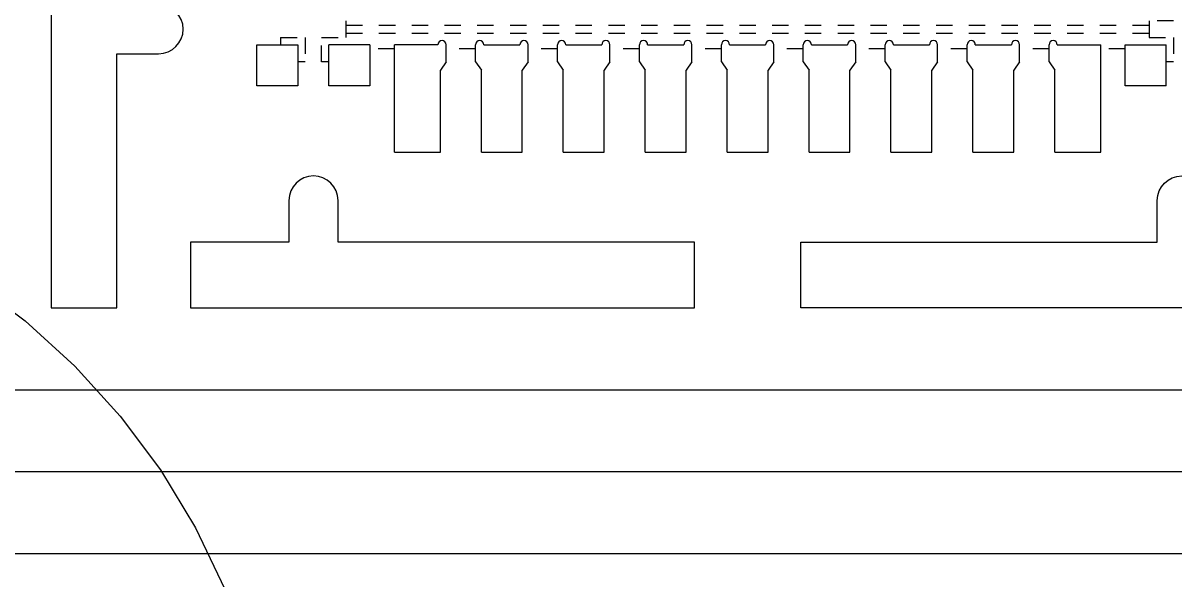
# Model space of a CAD drawing. Extents: x -6879 to 1236, y -1283 to -95.
# Drawn here: x -6789.49 to -6782.47, y -1140.72 to -1137.33 of the extents above; entities that cross this region are included whole.
import ezdxf

# ---------------------------------------------------------------- set-up
doc = ezdxf.new("R2010")
doc.units = 0
doc.header["$LTSCALE"] = 5
doc.header["$MEASUREMENT"] = 0
doc.header["$PDMODE"] = 3
for name, pattern in [('0', [0]), ('CENTER', [2, 1.25, -0.25, 0.25, -0.25]), ('HIDDEN', [0.375, 0.25, -0.125])]:
    doc.linetypes.add(name, pattern=pattern)
doc.layers.get('Defpoints').update_dxf_attribs({"linetype": 'CONTINUOUS'})
for name, color, linetype in [('1', 7, 'CONTINUOUS'), ('1D', 4, 'CONTINUOUS'), ('\\M+5B1EA\\M+5D7A2', 4, '0')]:
    doc.layers.add(name, color=color, linetype=linetype)
doc.styles.add('\\M+5CBCE\\M+5CCE5', font='SimSun.ttf')
doc.styles.add('SIMPLEX', font='SIMPLEX')
doc.dimstyles.get("Standard").update_dxf_attribs({"dimscale": 0.12, "dimtxt": 1, "dimasz": 1, "dimexe": 0.3, "dimexo": 0.3, "dimgap": 0.3, "dimtad": 0, "dimdec": 3, "dimzin": 0, "dimdsep": 46, "dimtxsty": 'SIMPLEX', "dimcen": 0.5, "dimclrd": 256, "dimclre": 256, "dimclrt": 256, "dimadec": 0, "dimazin": 0, "dimtfac": 1, "dimtdec": 3, "dimtofl": 0, "dimtmove": 0, "dimatfit": 0, "dimfxl": 0, "dimtolj": 1, "dimtzin": 0, "dimlwd": -1, "dimlwe": -1, "dimarcsym": 0})

# ---------------------------------------------------------------- blocks, each defined once
blk = doc.blocks.new('*D62')
at = {"layer": '\\M+5B1EA\\M+5D7A2', "linetype": 'Continuous', "lineweight": 5}
for p, q in [((-6790.8189, -1140.5995), (-6790.8189, -1149.5968)), ((-6790.8189, -1149.5968), (-6789.361, -1149.8368)), ((-6789.361, -1149.8368), (-6789.361, -1150.0768))]:
    blk.add_line(p, q, dxfattribs=at)
at = {"layer": 'Defpoints', "color": 0}
for p in [(-6756.0689, -1068.0755), (-6790.8189, -1140.5635), (-6789.361, -1150.0768)]:
    blk.add_point(p, dxfattribs=at)
at = {"layer": '\\M+5B1EA\\M+5D7A2', "lineweight": 5, "insert": (-6789.361, -1152.0972), "char_height": 0.96, "attachment_point": 5, "rotation": 90, "style": '\\M+5CBCE\\M+5CCE5'}
blk.add_mtext('\\A1;34.750', dxfattribs=at)

msp = doc.modelspace()

# ---------------------------------------------------------------- linework, layer by layer
at = {"layer": '1', "lineweight": 5}
for p, q in [((-6789.3189, -1135.0385, -0.0291), (-6789.3189, -1139.0635, -0.0291)), ((-6787.6239, -1137.7085, -0.0291), (-6787.6239, -1137.4585, -0.0291)), ((-6787.3739, -1137.4585, -0.0291), (-6787.6239, -1137.4585, -0.0291)), ((-6787.2239, -1138.1135, -0.0291), (-6787.2239, -1137.4585, -0.0291)), ((-6786.9589, -1137.4585, -0.0291), (-6787.2239, -1137.4585, -0.0291)), ((-6786.9089, -1137.5635, -0.0291), (-6786.9089, -1137.4585, -0.0291)), ((-6786.7289, -1137.5635, -0.0291), (-6786.7289, -1137.4585, -0.0291)), ((-6786.6789, -1137.4585, -0.0291), (-6786.4589, -1137.4585, -0.0291)), ((-6786.4089, -1137.5635, -0.0291), (-6786.4089, -1137.4585, -0.0291)), ((-6786.2289, -1137.5635, -0.0291), (-6786.2289, -1137.4585, -0.0291)), ((-6786.1789, -1137.4585, -0.0291), (-6785.9589, -1137.4585, -0.0291)), ((-6785.9089, -1137.5635, -0.0291), (-6785.9089, -1137.4585, -0.0291)), ((-6785.7289, -1137.5635, -0.0291), (-6785.7289, -1137.4585, -0.0291)), ((-6785.6789, -1137.4585, -0.0291), (-6785.4589, -1137.4585, -0.0291)), ((-6785.4089, -1137.5635, -0.0291), (-6785.4089, -1137.4585, -0.0291)), ((-6785.2289, -1137.5635, -0.0291), (-6785.2289, -1137.4585, -0.0291)), ((-6785.1789, -1137.4585, -0.0291), (-6784.9589, -1137.4585, -0.0291)), ((-6784.9089, -1137.5635, -0.0291), (-6784.9089, -1137.4585, -0.0291)), ((-6784.7289, -1137.5635, -0.0291), (-6784.7289, -1137.4585, -0.0291)), ((-6784.6789, -1137.4585, -0.0291), (-6784.4589, -1137.4585, -0.0291)), ((-6784.4089, -1137.5635, -0.0291), (-6784.4089, -1137.4585, -0.0291)), ((-6784.2289, -1137.5635, -0.0291), (-6784.2289, -1137.4585, -0.0291)), ((-6784.1789, -1137.4585, -0.0291), (-6783.9589, -1137.4585, -0.0291)), ((-6783.9089, -1137.5635, -0.0291), (-6783.9089, -1137.4585, -0.0291)), ((-6783.7289, -1137.5635, -0.0291), (-6783.7289, -1137.4585, -0.0291)), ((-6783.6789, -1137.4585, -0.0291), (-6783.4589, -1137.4585, -0.0291)), ((-6783.4089, -1137.5635, -0.0291), (-6783.4089, -1137.4585, -0.0291)), ((-6783.2289, -1137.5635, -0.0291), (-6783.2289, -1137.4585, -0.0291)), ((-6783.1789, -1137.4585, -0.0291), (-6782.9139, -1137.4585, -0.0291)), ((-6782.9139, -1138.1135, -0.0291), (-6782.9139, -1137.4585, -0.0291)), ((-6782.7639, -1137.4585, -0.0291), (-6782.5139, -1137.4585, -0.0291)), ((-6782.5139, -1137.7085, -0.0291), (-6782.5139, -1137.4585, -0.0291)), ((-6788.9189, -1137.5135, -0.0291), (-6788.6639, -1137.5135, -0.0291)), ((-6788.9189, -1139.0635, -0.0291), (-6788.9189, -1137.5135, -0.0291)), ((-6786.9089, -1137.5635, -0.0291), (-6786.9439, -1137.6135, -0.0291)), ((-6786.7289, -1137.5635, -0.0291), (-6786.6939, -1137.6135, -0.0291)), ((-6786.4089, -1137.5635, -0.0291), (-6786.4439, -1137.6135, -0.0291)), ((-6786.2289, -1137.5635, -0.0291), (-6786.1939, -1137.6135, -0.0291)), ((-6785.9089, -1137.5635, -0.0291), (-6785.9439, -1137.6135, -0.0291)), ((-6785.7289, -1137.5635, -0.0291), (-6785.6939, -1137.6135, -0.0291)), ((-6785.4089, -1137.5635, -0.0291), (-6785.4439, -1137.6135, -0.0291)), ((-6785.2289, -1137.5635, -0.0291), (-6785.1939, -1137.6135, -0.0291)), ((-6784.9089, -1137.5635, -0.0291), (-6784.9439, -1137.6135, -0.0291)), ((-6784.7289, -1137.5635, -0.0291), (-6784.6939, -1137.6135, -0.0291)), ((-6784.4089, -1137.5635, -0.0291), (-6784.4439, -1137.6135, -0.0291)), ((-6784.2289, -1137.5635, -0.0291), (-6784.1939, -1137.6135, -0.0291)), ((-6783.9089, -1137.5635, -0.0291), (-6783.9439, -1137.6135, -0.0291)), ((-6783.7289, -1137.5635, -0.0291), (-6783.6939, -1137.6135, -0.0291)), ((-6783.4089, -1137.5635, -0.0291), (-6783.4439, -1137.6135, -0.0291)), ((-6783.2289, -1137.5635, -0.0291), (-6783.1939, -1137.6135, -0.0291)), ((-6787.8689, -1138.4085, -0.0291), (-6787.8689, -1138.6635, -0.0291)), ((-6787.5689, -1138.6635, -0.0291), (-6787.5689, -1138.4085, -0.0291)), ((-6787.8689, -1138.6635, -0.0291), (-6788.4689, -1138.6635, -0.0291)), ((-6788.4689, -1138.6635, -0.0291), (-6788.4689, -1139.0635, -0.0291)), ((-6785.3939, -1138.6635, -0.0291), (-6787.5689, -1138.6635, -0.0291)), ((-6785.3939, -1139.0635, -0.0291), (-6785.3939, -1138.6635, -0.0291)), ((-6789.3189, -1139.0635, -0.0291), (-6788.9189, -1139.0635, -0.0291)), ((-6788.4689, -1139.0635, -0.0291), (-6785.3939, -1139.0635, -0.0291))]:
    msp.add_line(p, q, dxfattribs=at)
at = {"layer": '1', "color": 7, "lineweight": 5}
for p, q in [((-6786.9439, -1138.1135, -0.0291), (-6786.9439, -1137.6135, -0.0291)), ((-6786.6939, -1138.1135, -0.0291), (-6786.6939, -1137.6135, -0.0291)), ((-6786.4439, -1138.1135, -0.0291), (-6786.4439, -1137.6135, -0.0291)), ((-6786.1939, -1138.1135, -0.0291), (-6786.1939, -1137.6135, -0.0291)), ((-6785.9439, -1138.1135, -0.0291), (-6785.9439, -1137.6135, -0.0291)), ((-6785.6939, -1138.1135, -0.0291), (-6785.6939, -1137.6135, -0.0291)), ((-6785.4439, -1138.1135, -0.0291), (-6785.4439, -1137.6135, -0.0291)), ((-6785.1939, -1138.1135, -0.0291), (-6785.1939, -1137.6135, -0.0291)), ((-6784.9439, -1138.1135, -0.0291), (-6784.9439, -1137.6135, -0.0291)), ((-6784.6939, -1138.1135, -0.0291), (-6784.6939, -1137.6135, -0.0291)), ((-6784.4439, -1138.1135, -0.0291), (-6784.4439, -1137.6135, -0.0291)), ((-6784.1939, -1138.1135, -0.0291), (-6784.1939, -1137.6135, -0.0291)), ((-6783.9439, -1138.1135, -0.0291), (-6783.9439, -1137.6135, -0.0291)), ((-6783.6939, -1138.1135, -0.0291), (-6783.6939, -1137.6135, -0.0291)), ((-6783.4439, -1138.1135, -0.0291), (-6783.4439, -1137.6135, -0.0291)), ((-6783.1939, -1138.1135, -0.0291), (-6783.1939, -1137.6135, -0.0291)), ((-6787.2239, -1138.1135, -0.0291), (-6786.9439, -1138.1135, -0.0291)), ((-6786.6939, -1138.1135, -0.0291), (-6786.4439, -1138.1135, -0.0291)), ((-6786.1939, -1138.1135, -0.0291), (-6785.9439, -1138.1135, -0.0291)), ((-6785.6939, -1138.1135, -0.0291), (-6785.4439, -1138.1135, -0.0291)), ((-6785.1939, -1138.1135, -0.0291), (-6784.9439, -1138.1135, -0.0291)), ((-6784.6939, -1138.1135, -0.0291), (-6784.4439, -1138.1135, -0.0291)), ((-6784.1939, -1138.1135, -0.0291), (-6783.9439, -1138.1135, -0.0291)), ((-6783.6939, -1138.1135, -0.0291), (-6783.4439, -1138.1135, -0.0291)), ((-6783.1939, -1138.1135, -0.0291), (-6782.9139, -1138.1135, -0.0291))]:
    msp.add_line(p, q, dxfattribs=at)
at = {"layer": '1', "lineweight": 5, "elevation": -0.0291}
for points in [[(-6788.0639, -1137.4585), (-6787.8139, -1137.4585), (-6787.8139, -1137.7085), (-6788.0639, -1137.7085)], [(-6790.3189, -1139.5635), (-6777.3189, -1139.5635), (-6777.3189, -1140.0635), (-6790.3185, -1140.0635)]]:
    msp.add_lwpolyline(points, close=True, dxfattribs=at)
for points in [[(-6787.3739, -1137.4585), (-6787.3739, -1137.7085), (-6787.6239, -1137.7085)], [(-6782.5139, -1137.7085), (-6782.7639, -1137.7085), (-6782.7639, -1137.4585)]]:
    msp.add_lwpolyline(points, dxfattribs=at)
msp.add_lwpolyline([(-6782.5689, -1138.4085, -1), (-6782.2689, -1138.4085), (-6782.2689, -1138.6635), (-6780.0939, -1138.6635), (-6780.0939, -1139.0635), (-6784.7439, -1139.0635), (-6784.7439, -1138.6635), (-6782.5689, -1138.6635)], format="xyb", close=True, dxfattribs=at)
at = {"layer": '1', "lineweight": 5}
for centre, radius, start, end in [((-6788.6639, -1137.3635, -0.0291), 0.15, 270, 90), ((-6786.9339, -1137.4585, -0.0291), 0.025, 360, 180), ((-6786.7039, -1137.4585, -0.0291), 0.025, 360, 180), ((-6786.4339, -1137.4585, -0.0291), 0.025, 360, 180), ((-6786.2039, -1137.4585, -0.0291), 0.025, 360, 180), ((-6785.9339, -1137.4585, -0.0291), 0.025, 360, 180), ((-6785.7039, -1137.4585, -0.0291), 0.025, 360, 180), ((-6785.4339, -1137.4585, -0.0291), 0.025, 360, 180), ((-6785.2039, -1137.4585, -0.0291), 0.025, 360, 180), ((-6784.9339, -1137.4585, -0.0291), 0.025, 360, 180), ((-6784.7039, -1137.4585, -0.0291), 0.025, 360, 180), ((-6784.4339, -1137.4585, -0.0291), 0.025, 360, 180), ((-6784.2039, -1137.4585, -0.0291), 0.025, 360, 180), ((-6783.9339, -1137.4585, -0.0291), 0.025, 360, 180), ((-6783.7039, -1137.4585, -0.0291), 0.025, 360, 180), ((-6783.4339, -1137.4585, -0.0291), 0.025, 360, 180), ((-6783.2039, -1137.4585, -0.0291), 0.025, 360, 180), ((-6787.7189, -1138.4085, -0.0291), 0.15, 0, 180)]:
    msp.add_arc(centre, radius, start, end, dxfattribs=at)
at = {"layer": '1D', "linetype": 'HIDDEN', "lineweight": 5, "ltscale": 0.02}
for p, q in [((-6787.5189, -1137.4135, -0.0291), (-6787.5189, -1137.3135, -0.0291)), ((-6787.5189, -1137.3385, -0.0291), (-6782.6189, -1137.3385, -0.0291)), ((-6787.9189, -1137.4135, -0.0291), (-6787.7689, -1137.4135, -0.0291)), ((-6787.9189, -1137.4135, -0.0291), (-6787.9189, -1137.4585, -0.0291)), ((-6787.7689, -1137.4135, -0.0291), (-6787.7689, -1137.5635, -0.0291)), ((-6787.6689, -1137.5635, -0.0291), (-6787.6689, -1137.4135, -0.0291)), ((-6787.6689, -1137.4135, -0.0291), (-6787.5189, -1137.4135, -0.0291)), ((-6787.5189, -1137.3885, -0.0291), (-6782.6189, -1137.3885, -0.0291)), ((-6787.2239, -1137.4835, -0.0291), (-6787.3739, -1137.4835, -0.0291)), ((-6786.7289, -1137.4835, -0.0291), (-6786.9089, -1137.4835, -0.0291)), ((-6786.2289, -1137.4835, -0.0291), (-6786.4089, -1137.4835, -0.0291)), ((-6785.7289, -1137.4835, -0.0291), (-6785.9089, -1137.4835, -0.0291)), ((-6785.2289, -1137.4835, -0.0291), (-6785.4089, -1137.4835, -0.0291)), ((-6784.7289, -1137.4835, -0.0291), (-6784.9089, -1137.4835, -0.0291)), ((-6784.2289, -1137.4835, -0.0291), (-6784.4089, -1137.4835, -0.0291)), ((-6783.7289, -1137.4835, -0.0291), (-6783.9089, -1137.4835, -0.0291)), ((-6783.2289, -1137.4835, -0.0291), (-6783.4089, -1137.4835, -0.0291)), ((-6782.7639, -1137.4835, -0.0291), (-6782.9139, -1137.4835, -0.0291)), ((-6787.7689, -1137.5635, -0.0291), (-6787.8139, -1137.5635, -0.0291)), ((-6787.6239, -1137.5635, -0.0291), (-6787.6689, -1137.5635, -0.0291))]:
    msp.add_line(p, q, dxfattribs=at)
at = {"layer": '1D', "color": 1, "lineweight": 5, "elevation": -0.0291}
msp.add_lwpolyline([(-6718.8189, -1140.5635), (-6790.8189, -1140.5635), (-6790.8189, -1070.5635), (-6718.8189, -1070.5635)], dxfattribs=at)
at = {"layer": '1D', "linetype": 'HIDDEN', "lineweight": 5, "ltscale": 0.02, "elevation": -0.0291}
msp.add_lwpolyline([(-6782.3239, -1137.5635), (-6782.3689, -1137.5635), (-6782.3689, -1137.4135), (-6782.2189, -1137.4135), (-6782.2189, -1137.3135), (-6782.3689, -1137.3135), (-6782.3689, -1137.1635), (-6782.4689, -1137.1635), (-6782.4689, -1137.3135), (-6782.6189, -1137.3135), (-6782.6189, -1137.4135), (-6782.4689, -1137.4135), (-6782.4689, -1137.5635), (-6782.5139, -1137.5635)], dxfattribs=at)
at = {"layer": '\\M+5B1EA\\M+5D7A2', "color": 2, "linetype": 'CENTER', "lineweight": 5, "ltscale": 2}
msp.add_circle((-6792.1992, -1142.4434, -0.0291), 4.2763, dxfattribs=at)

# ---------------------------------------------------------------- dimensions: what is measured, and where the dimension line sits
at = {"layer": '\\M+5B1EA\\M+5D7A2', "lineweight": 5}
dim = msp.add_ordinate_dim(feature_location=(-6790.8189, -1140.5635, -0.0291), offset=(1.458, -9.5133), dtype=1, origin=(-6756.0689, -1068.0755, -0.0291), dimstyle='Standard', override={"dimtxt": 8, "dimtxsty": '\\M+5CBCE\\M+5CCE5', "dimtfillclr": 256, "dimlwe": 5, "dimarcsym": 2}, dxfattribs=at)
dim.commit()
dim.dimension.update_dxf_attribs({"geometry": '*D62', "text_midpoint": (-6789.361, -1152.0972, -0.0291)})

doc.saveas('drawing.dxf')
